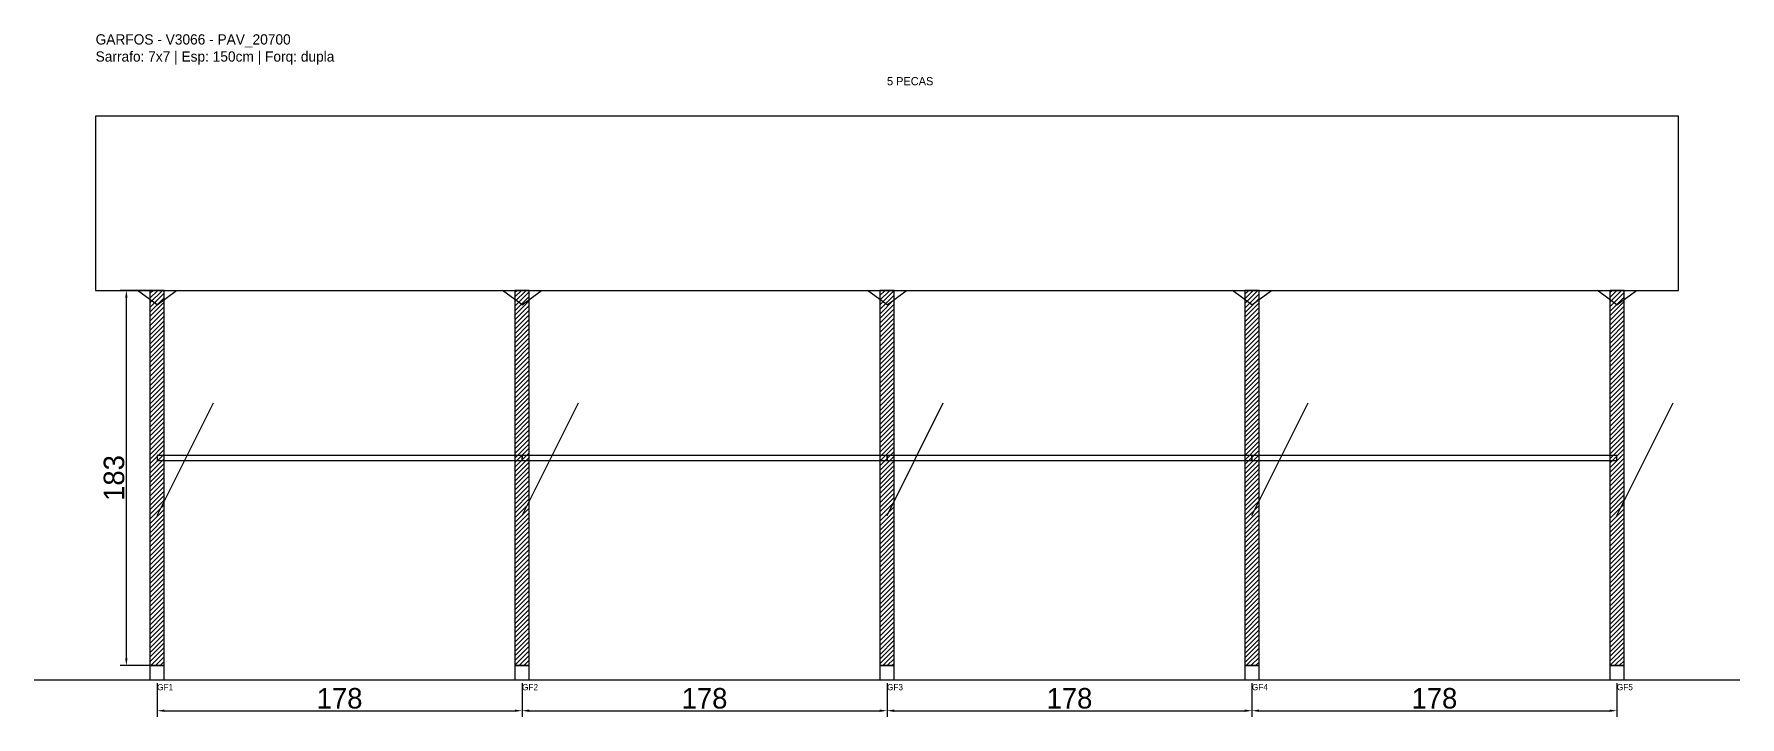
# Model space of a CAD drawing. Header units: metres. Extents: x -30 to 802, y -25 to 308.
import ezdxf

# ---------------------------------------------------------------- set-up
doc = ezdxf.new("R2010")
doc.units = ezdxf.units.M
for name, color, linetype in [('BARRA_ANCORAGEM', 1, 'Continuous'), ('COTA', 241, 'Continuous'), ('GARFOS OK', 3, 'Continuous'), ('NOME DA VIGA', 6, 'Continuous'), ('SARR_7x7', 40, 'Continuous'), ('TIRAS REESCORAMENTO', 252, 'Continuous'), ('VIGAS', 3, 'Continuous')]:
    doc.layers.add(name, color=color, linetype=linetype)
doc.dimstyles.new('EZ DXF', dxfattribs={"dimtxt": 10, "dimasz": 3.5, "dimexe": 3, "dimexo": 1.5, "dimgap": 1, "dimtad": 1, "dimdec": 1, "dimdsep": 46, "dimcen": 2.5, "dimazin": 3, "dimtfac": 1, "dimtmove": 0, "dimatfit": 3})

msp = doc.modelspace()

# ---------------------------------------------------------------- hatches: boundary and pattern name
at = {"layer": 'COTA'}
h = msp.add_hatch(dxfattribs=at)
h.set_pattern_fill('ANSI31', scale=0.5)
h.paths.add_polyline_path([(26.5, 0), (33.5, 0), (33.5, 183), (26.5, 183)])
h = msp.add_hatch(dxfattribs=at)
h.set_pattern_fill('ANSI31', scale=0.5)
h.paths.add_polyline_path([(204.5, 0), (211.5, 0), (211.5, 183), (204.5, 183)])
h = msp.add_hatch(dxfattribs=at)
h.set_pattern_fill('ANSI31', scale=0.5)
h.paths.add_polyline_path([(382.5, 0), (389.5, 0), (389.5, 183), (382.5, 183)])
h = msp.add_hatch(dxfattribs=at)
h.set_pattern_fill('ANSI31', scale=0.5)
h.paths.add_polyline_path([(560.5, 0), (567.5, 0), (567.5, 183), (560.5, 183)])
h = msp.add_hatch(dxfattribs=at)
h.set_pattern_fill('ANSI31', scale=0.5)
h.paths.add_polyline_path([(738.5, 0), (745.5, 0), (745.5, 183), (738.5, 183)])

# ---------------------------------------------------------------- linework, layer by layer
at = {"layer": 'BARRA_ANCORAGEM'}
for p, q in [((30, 73.2), (57.45, 128.1)), ((208, 73.2), (235.45, 128.1)), ((386, 73.2), (413.45, 128.1)), ((564, 73.2), (591.45, 128.1)), ((742, 73.2), (769.45, 128.1))]:
    msp.add_line(p, q, dxfattribs=at)
at = {"layer": 'GARFOS OK'}
for p, q in [((30, 176), (20.5, 183)), ((20.5, 183), (39.5, 183)), ((30, 176), (39.5, 183)), ((208, 176), (198.5, 183)), ((198.5, 183), (217.5, 183)), ((208, 176), (217.5, 183)), ((386, 176), (376.5, 183)), ((376.5, 183), (395.5, 183)), ((386, 176), (395.5, 183)), ((564, 176), (554.5, 183)), ((554.5, 183), (573.5, 183)), ((564, 176), (573.5, 183)), ((742, 176), (732.5, 183)), ((732.5, 183), (751.5, 183)), ((742, 176), (751.5, 183))]:
    msp.add_line(p, q, dxfattribs=at)
at = {"layer": 'GARFOS OK', "linetype": 'CONTINUOUS'}
msp.add_line((-30, -7), (802, -7), dxfattribs=at)
at = {"layer": 'GARFOS OK'}
for points in [[(26.5, 0), (33.5, 0), (33.5, 183), (26.5, 183), (26.5, 0)], [(204.5, 0), (211.5, 0), (211.5, 183), (204.5, 183), (204.5, 0)], [(382.5, 0), (389.5, 0), (389.5, 183), (382.5, 183), (382.5, 0)], [(560.5, 0), (567.5, 0), (567.5, 183), (560.5, 183), (560.5, 0)], [(738.5, 0), (745.5, 0), (745.5, 183), (738.5, 183), (738.5, 0)]]:
    msp.add_lwpolyline(points, dxfattribs=at)
at = {"layer": 'SARR_7x7'}
for points in [[(26.5, -7), (33.5, -7), (33.5, 0), (26.5, 0), (26.5, -7)], [(204.5, -7), (211.5, -7), (211.5, 0), (204.5, 0), (204.5, -7)], [(382.5, -7), (389.5, -7), (389.5, 0), (382.5, 0), (382.5, -7)], [(560.5, -7), (567.5, -7), (567.5, 0), (560.5, 0), (560.5, -7)], [(738.5, -7), (745.5, -7), (745.5, 0), (738.5, 0), (738.5, -7)]]:
    msp.add_lwpolyline(points, dxfattribs=at)
at = {"layer": 'TIRAS REESCORAMENTO'}
for points in [[(30, 100), (208, 100), (208, 102.5), (30, 102.5), (30, 100)], [(208, 100), (386, 100), (386, 102.5), (208, 102.5), (208, 100)], [(386, 100), (564, 100), (564, 102.5), (386, 102.5), (386, 100)], [(564, 100), (742, 100), (742, 102.5), (564, 102.5), (564, 100)]]:
    msp.add_lwpolyline(points, dxfattribs=at)
at = {"layer": 'VIGAS'}
msp.add_lwpolyline([(0, 183), (772, 183), (772, 268), (0, 268), (0, 183)], dxfattribs=at)

# ---------------------------------------------------------------- texts
at = {"layer": 'NOME DA VIGA'}
for s, height, p in [('5 PECAS', 4, (386, 283)), ('GF1', 3, (30, -12)), ('GF2', 3, (208, -12)), ('GF3', 3, (386, -12)), ('GF4', 3, (564, -12)), ('GF5', 3, (742, -12))]:
    msp.add_text(s, height=height, dxfattribs=at).set_placement(p)
at = {"layer": 'NOME DA VIGA', "insert": (0, 293), "char_height": 5, "attachment_point": 7}
msp.add_mtext('GARFOS - V3066 - PAV_20700\\PSarrafo: 7x7 | Esp: 150cm | Forq: dupla', dxfattribs=at)

# ---------------------------------------------------------------- dimensions: what is measured, and where the dimension line sits
at = {"layer": 'COTA'}
msp.add_linear_dim(base=(15, 0), p1=(30, 0), p2=(30, 183), angle=90, dimstyle='EZ DXF', dxfattribs=at).render()
for base, p1, p2 in [((30, -22), (30, -7), (208, -7)), ((208, -22), (208, -7), (386, -7)), ((386, -22), (386, -7), (564, -7)), ((564, -22), (564, -7), (742, -7))]:
    msp.add_linear_dim(base=base, p1=p1, p2=p2, dimstyle='EZ DXF', dxfattribs=at).render()

doc.saveas('drawing.dxf')
